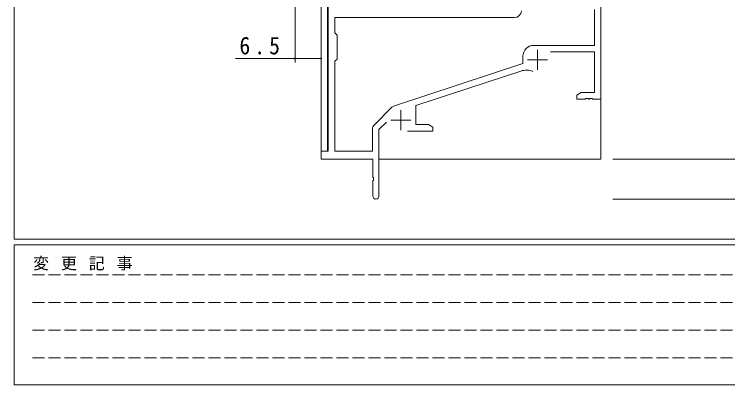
# Model space of a CAD drawing. Units: millimetres on the paper. Extents: x -420 to 373, y -297 to 267.
# Drawn here: x -417.7 to -239.3, y -297 to -204.4 of the extents above; entities that cross this region are included whole.
import ezdxf

# ---------------------------------------------------------------- set-up
doc = ezdxf.new("R2010")
doc.units = ezdxf.units.MM
doc.linetypes.add('DASHED3', pattern=[4, 3, -1])
for name, color, linetype, lineweight in [('0-1_YKK_ZWAK', 7, 'Continuous', 9), ('0-3_YKK_11', 7, 'Continuous', 9), ('0-4_YKK_12', 2, 'Continuous', 9), ('0-6_YKK_D', 6, 'Continuous', 9)]:
    doc.layers.add(name, color=color, linetype=linetype, lineweight=lineweight)
doc.styles.add('ＭＳ ゴシック', font='')
doc.styles.get('ＭＳ ゴシック').set_extended_font_data('MS Gothic')

msp = doc.modelspace()

# ---------------------------------------------------------------- linework, layer by layer
at = {"layer": '0-1_YKK_ZWAK'}
for p, q in [((-417.7, -260.575), (-417.7, 264.425)), ((352.3, -260.575), (-417.7, -260.575)), ((-417.7, -296.975), (-417.7, -261.975)), ((314.5, -261.975), (-417.7, -261.975)), ((-417.7, -296.975), (314.5, -296.975))]:
    msp.add_line(p, q, dxfattribs=at)
at = {"layer": '0-1_YKK_ZWAK', "linetype": 'DASHED3'}
for p, q in [((-413.101, -269.488), (-164.909, -269.488)), ((-413.101, -276.416), (-164.909, -276.416)), ((-413.101, -283.345), (-164.909, -283.345)), ((-413.101, -290.274), (-164.909, -290.274))]:
    msp.add_line(p, q, dxfattribs=at)
at = {"layer": '0-3_YKK_11'}
for p, q in [((-271, -225.575), (-271, -185.575)), ((-339.2, -195.475), (-339.2, -238.575)), ((-272.63, -212.175), (-272.63, -203.205)), ((-292.67, -205.205), (-337.57, -205.205)), ((-337.57, -205.205), (-337.57, -209.005)), ((-292.67, -205.205), (-337.57, -205.205)), ((-337.57, -209.005), (-337, -209.575)), ((-337, -209.575), (-337, -215.575)), ((-287.8, -212.175), (-272.63, -212.175)), ((-286.9, -213.275), (-286.9, -218.275)), ((-283.614, -213.805), (-272.63, -213.805)), ((-272.63, -213.805), (-272.63, -223.945)), ((-337, -215.575), (-337.57, -216.145)), ((-290.5, -216.675), (-290.5, -214.875)), ((-289.4, -215.775), (-284.4, -215.775)), ((-337.57, -216.145), (-337.57, -238.575)), ((-322.661, -227.264), (-290.5, -216.675)), ((-317.3, -227.215), (-291.073, -218.58)), ((-275.909, -223.945), (-277, -224.575)), ((-277, -224.575), (-277, -225.575)), ((-272.63, -223.945), (-275.909, -223.945)), ((-277, -225.575), (-274.958, -225.575)), ((-274.958, -225.575), (-274.775, -225.455)), ((-274.775, -225.455), (-274.225, -225.455)), ((-274.225, -225.455), (-274.042, -225.575)), ((-274.042, -225.575), (-273.958, -225.575)), ((-273.958, -225.575), (-273.775, -225.455)), ((-273.775, -225.455), (-273.225, -225.455)), ((-273.225, -225.455), (-273.042, -225.575)), ((-273.042, -225.575), (-271, -225.575)), ((-327.691, -232.066), (-323.252, -227.628)), ((-317.3, -231.945), (-317.3, -227.215)), ((-321, -228.375), (-321, -233.375)), ((-326.5, -233.18), (-324.648, -231.329)), ((-323.5, -230.875), (-318.5, -230.875)), ((-328.13, -238.575), (-328.13, -233.127)), ((-326.5, -249.825), (-326.5, -233.18)), ((-319.35, -233.575), (-313, -233.575)), ((-314.091, -231.945), (-317.3, -231.945)), ((-313, -232.575), (-314.091, -231.945)), ((-313, -233.575), (-313, -232.575)), ((-341, -238.575), (-341, -240.575)), ((-339.2, -238.575), (-341, -238.575)), ((-337.57, -238.575), (-328.13, -238.575)), ((-341, -240.575), (-328, -240.575)), ((-328, -240.575), (-328, -245.117)), ((-328, -245.117), (-327.88, -245.3)), ((-327.88, -245.85), (-328, -246.034)), ((-328, -246.034), (-328, -249.825)), ((-327.88, -245.3), (-327.88, -245.85))]:
    msp.add_line(p, q, dxfattribs=at)
for centre, radius, start, end in [((-292.67, -203.405), 1.8, 270, 357.27058), ((-287.8, -214.875), 2.7, 90, 179.99998), ((-289.666, -222.854), 4.5, 68.66068, 108.22311), ((-322.192, -228.688), 1.5, 108.22314, 134.99998), ((-326.63, -233.127), 1.5, 134.99998, 179.99997), ((-327.25, -249.825), 0.75, 179.99998, 0)]:
    msp.add_arc(centre, radius, start, end, dxfattribs=at)
at = {"layer": '0-4_YKK_12'}
for p, q in [((-341, -195.475), (-341, -238.875)), ((-339.37, -195.505), (-339.37, -238.546)), ((-271, -225.075), (-271, -240.575)), ((-326.5, -240.575), (-271, -240.575))]:
    msp.add_line(p, q, dxfattribs=at)
at = {"layer": '0-6_YKK_D'}
for p, q in [((-347.5, -198.475), (-347.5, -216.475)), ((-341, -198.475), (-341, -216.475)), ((-347.5, -215.475), (-362.4, -215.475)), ((-341, -215.475), (-347.5, -215.475)), ((-268, -240.575), (-199.3, -240.575)), ((-268, -240.575), (-199.3, -240.575)), ((-268, -250.575), (-199.3, -250.575))]:
    msp.add_line(p, q, dxfattribs=at)
for centre, start, end in [((-347.5, -215.475), 0, 180), ((-347.5, -215.475), 180, 0), ((-341, -215.475), 0, 180), ((-341, -215.475), 180, 0)]:
    msp.add_arc(centre, 0.106, start, end, dxfattribs=at)

# ---------------------------------------------------------------- texts
at = {"layer": '0-1_YKK_ZWAK', "insert": (-412.986, -268.422), "char_height": 2.933, "attachment_point": 7, "style": 'ＭＳ ゴシック'}
msp.add_mtext('\\T1.16;変\\~更\\~記\\~事', dxfattribs=at)
at = {"layer": '0-6_YKK_D', "color": 3, "insert": (-361.4, -214.475), "char_height": 4.399, "attachment_point": 7, "style": 'ＭＳ ゴシック'}
msp.add_mtext('\\T1.38;\\W0.9;6.5', dxfattribs=at)

doc.saveas('drawing.dxf')
